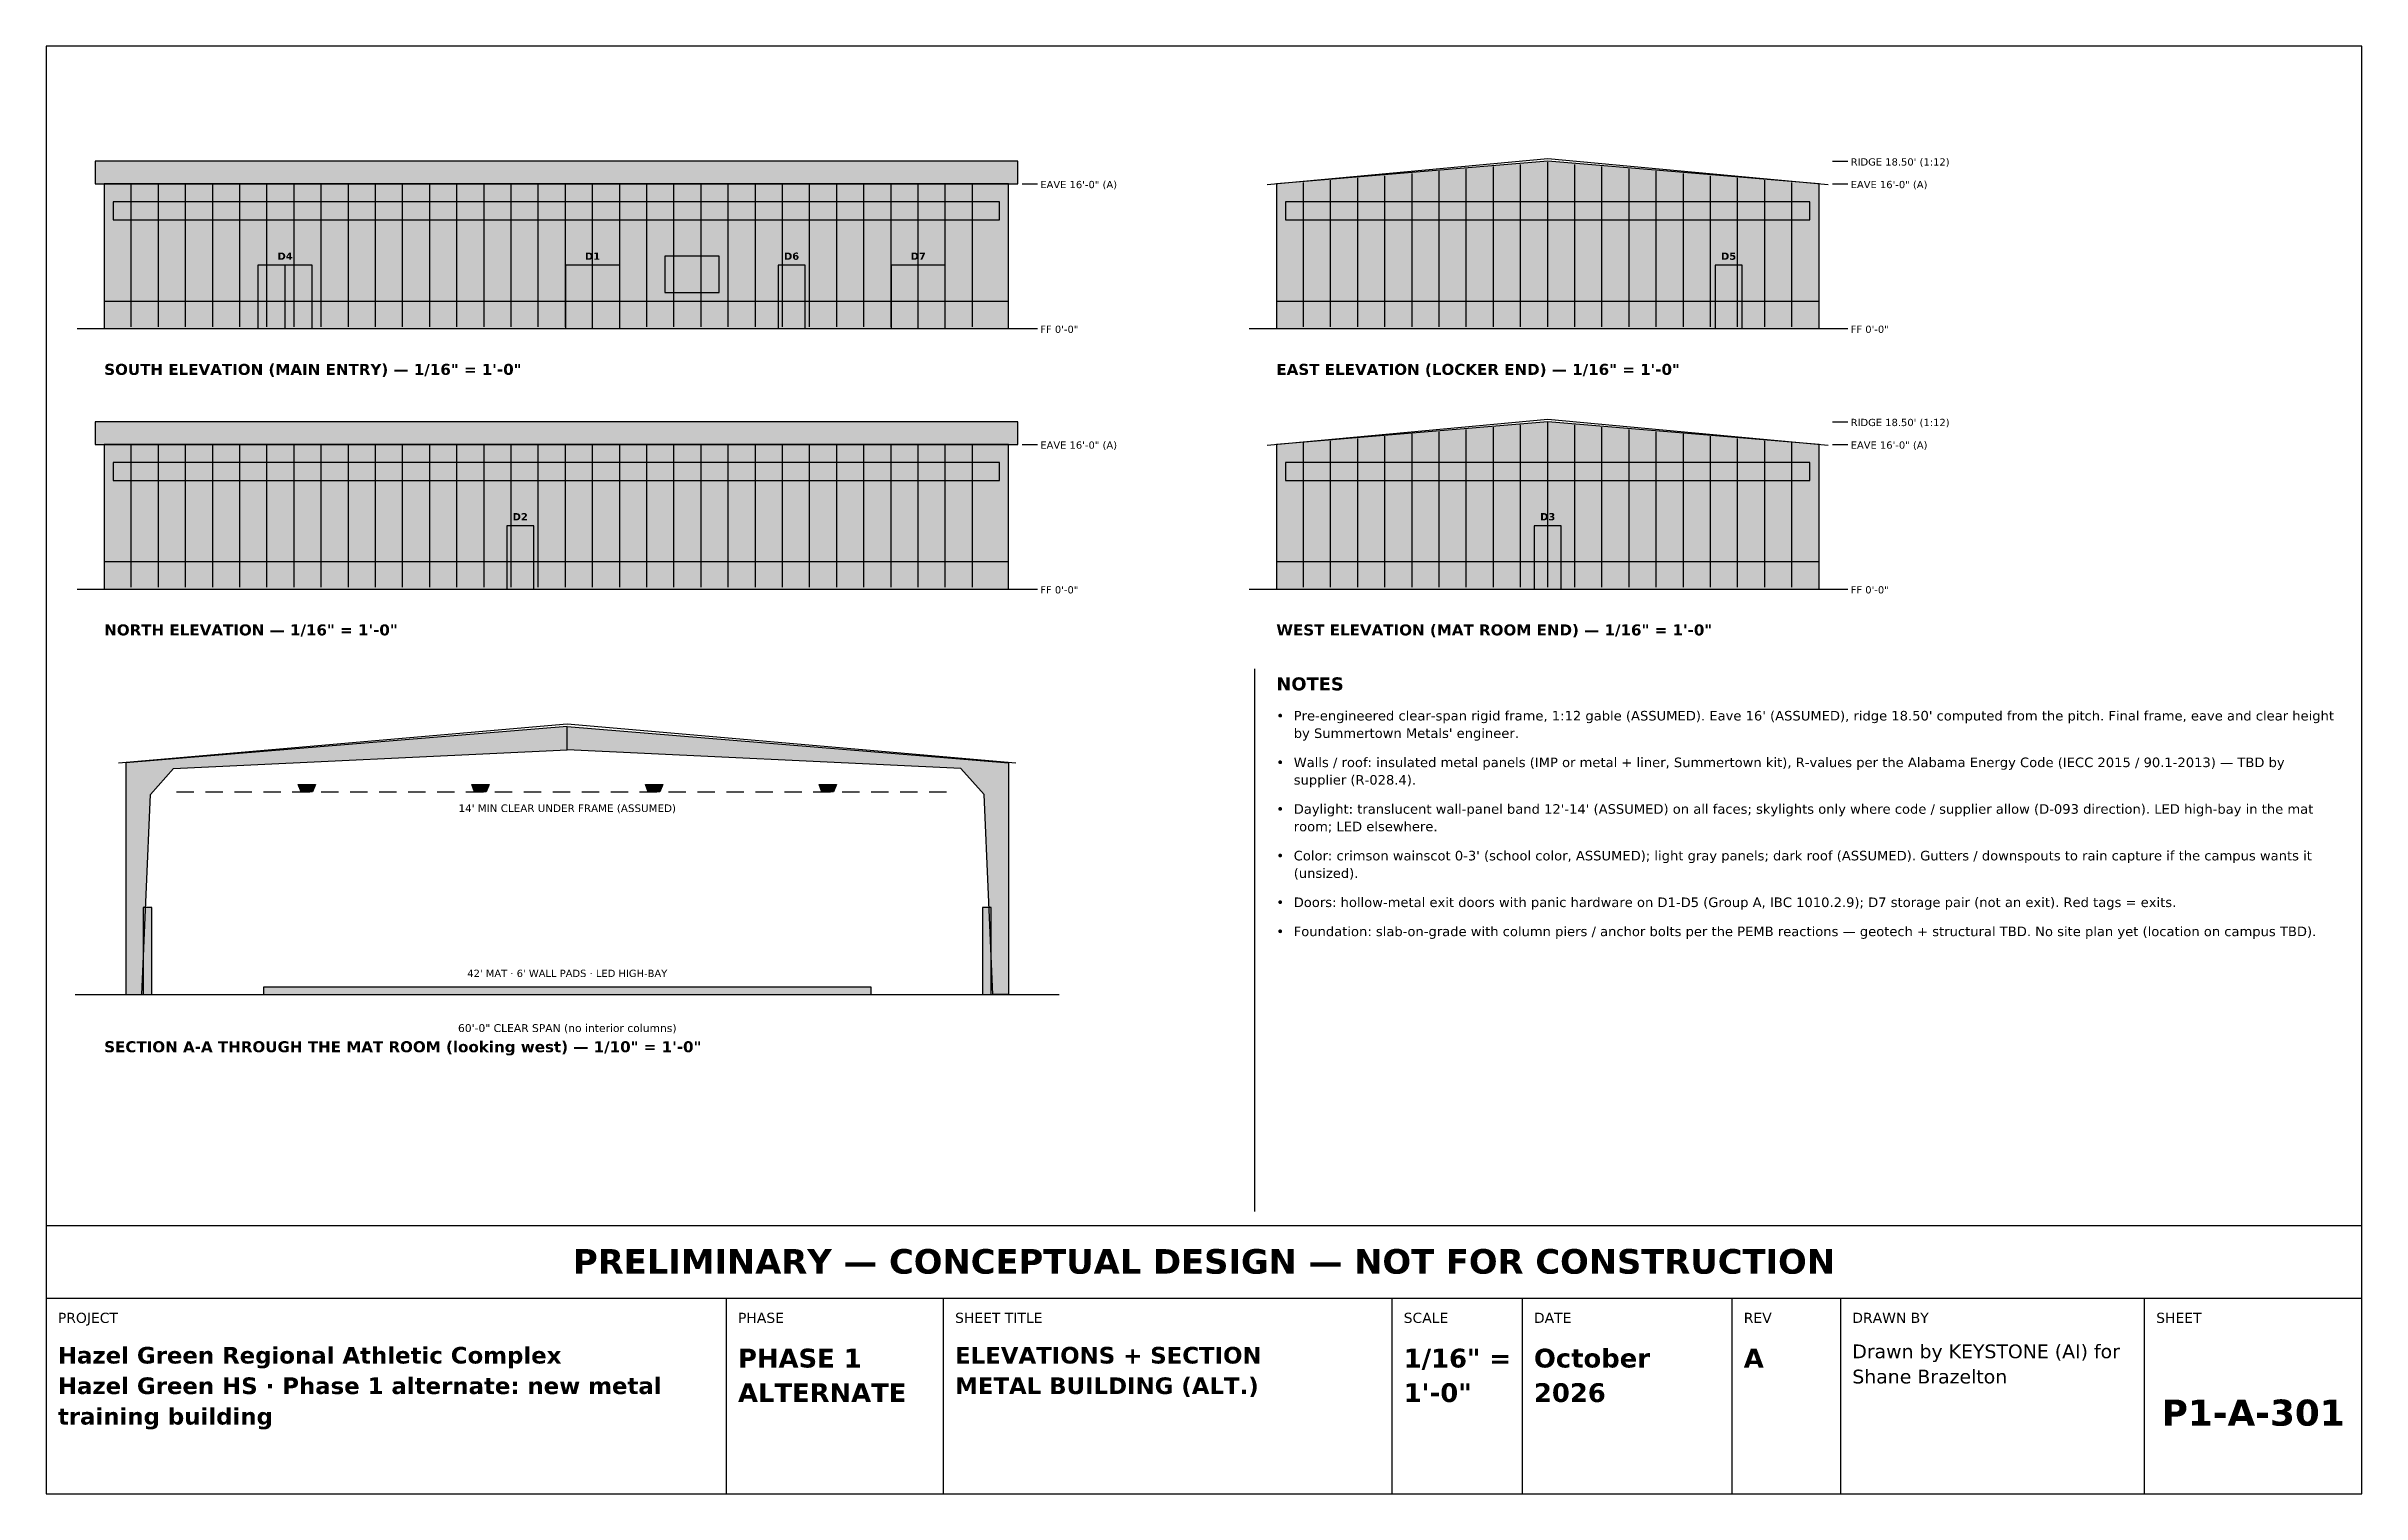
# Model space of a CAD drawing. Header units: inches. Extents: x 0.5 to 16.5, y 0.5 to 10.5.
import ezdxf
from ezdxf.enums import TextEntityAlignment as Align

# ---------------------------------------------------------------- set-up
doc = ezdxf.new("R2010")
doc.units = ezdxf.units.IN
doc.header["$MEASUREMENT"] = 0
for name, color, linetype in [('A-ANNO-DIMS', 7, 'Continuous'), ('A-ANNO-TEXT', 7, 'Continuous'), ('A-ELEV-DATM', 7, 'Continuous'), ('A-ELEV-DOOR', 7, 'Continuous'), ('A-ELEV-GLAZ', 7, 'Continuous'), ('A-ELEV-GRND', 7, 'Continuous'), ('A-ELEV-ROOF', 7, 'Continuous'), ('A-ELEV-SKIN', 7, 'Continuous'), ('A-SECT-DATM', 7, 'Continuous'), ('A-SECT-GRND', 7, 'Continuous'), ('A-SECT-MATS', 7, 'Continuous'), ('A-SECT-PADS', 7, 'Continuous'), ('A-SECT-ROOF', 7, 'Continuous'), ('E-LITE', 7, 'Continuous'), ('G-ANNO-TTLB', 7, 'Continuous'), ('S-FRAM', 7, 'Continuous')]:
    doc.layers.add(name, color=color, linetype=linetype)
doc.styles.add('KS-BOLD', font='DejaVuSans-Bold.ttf')
doc.styles.add('KS-REG', font='DejaVuSans.ttf')

msp = doc.modelspace()

# ---------------------------------------------------------------- hatches: boundary and pattern name
at = {"layer": 'A-ELEV-DOOR', "true_color": 0xffffff}
for points in [[(1.9625, 8.55), (2.3375, 8.55), (2.3375, 8.9875), (1.9625, 8.9875)], [(4.0875, 8.55), (4.4625, 8.55), (4.4625, 8.9875), (4.0875, 8.9875)], [(5.55625, 8.55), (5.74375, 8.55), (5.74375, 8.9875), (5.55625, 8.9875)], [(6.3375, 8.55), (6.7125, 8.55), (6.7125, 8.9875), (6.3375, 8.9875)], [(12.03125, 8.55), (12.21875, 8.55), (12.21875, 8.9875), (12.03125, 8.9875)], [(3.68125, 6.75), (3.86875, 6.75), (3.86875, 7.1875), (3.68125, 7.1875)], [(10.78125, 6.75), (10.96875, 6.75), (10.96875, 7.1875), (10.78125, 7.1875)]]:
    msp.add_hatch(color=7, dxfattribs=at).paths.add_polyline_path(points)
at = {"layer": 'A-ELEV-GLAZ', "true_color": 0xf3f0d8}
for points in [[(0.9625, 9.3), (7.0875, 9.3), (7.0875, 9.425), (0.9625, 9.425)], [(9.0625, 9.3), (12.6875, 9.3), (12.6875, 9.425), (9.0625, 9.425)], [(0.9625, 7.5), (7.0875, 7.5), (7.0875, 7.625), (0.9625, 7.625)], [(9.0625, 7.5), (12.6875, 7.5), (12.6875, 7.625), (9.0625, 7.625)]]:
    msp.add_hatch(color=7, dxfattribs=at).paths.add_polyline_path(points)
at = {"layer": 'A-ELEV-GLAZ', "true_color": 0xbfd7ea}
msp.add_hatch(color=7, dxfattribs=at).paths.add_polyline_path([(4.775, 8.8), (5.15, 8.8), (5.15, 9.05), (4.775, 9.05)])
at = {"layer": 'A-ELEV-ROOF', "true_color": 0x444444}
for points in [[(0.8375, 9.55), (7.2125, 9.55), (7.2125, 9.70625), (0.8375, 9.70625)], [(0.8375, 7.75), (7.2125, 7.75), (7.2125, 7.90625), (0.8375, 7.90625)]]:
    msp.add_hatch(color=7, dxfattribs=at).paths.add_polyline_path(points)
at = {"layer": 'A-ELEV-SKIN', "true_color": 0xd8dce0}
for points in [[(9, 8.55), (12.75, 8.55), (12.75, 9.55), (10.875, 9.70625), (9, 9.55)], [(0.9, 8.55), (7.15, 8.55), (7.15, 9.55), (0.9, 9.55)], [(9, 6.75), (12.75, 6.75), (12.75, 7.75), (10.875, 7.90625), (9, 7.75)], [(0.9, 6.75), (7.15, 6.75), (7.15, 7.75), (0.9, 7.75)]]:
    msp.add_hatch(color=7, dxfattribs=at).paths.add_polyline_path(points)
at = {"layer": 'A-ELEV-SKIN', "true_color": 0x9e1b1b}
for points in [[(0.9, 8.55), (7.15, 8.55), (7.15, 8.7375), (0.9, 8.7375)], [(9, 8.55), (12.75, 8.55), (12.75, 8.7375), (9, 8.7375)], [(0.9, 6.75), (7.15, 6.75), (7.15, 6.9375), (0.9, 6.9375)], [(9, 6.75), (12.75, 6.75), (12.75, 6.9375), (9, 6.9375)]]:
    msp.add_hatch(color=7, dxfattribs=at).paths.add_polyline_path(points)
at = {"layer": 'A-SECT-MATS', "true_color": 0xc9302c}
msp.add_hatch(color=7, dxfattribs=at).paths.add_polyline_path([(2, 3.95), (6.2, 3.95), (6.2, 4), (2, 4)])
at = {"layer": 'A-SECT-PADS', "true_color": 0x2b2b2b}
for points in [[(1.17, 3.95), (1.23, 3.95), (1.23, 4.55), (1.17, 4.55)], [(6.97, 3.95), (7.03, 3.95), (7.03, 4.55), (6.97, 4.55)]]:
    msp.add_hatch(color=7, dxfattribs=at).paths.add_polyline_path(points)
at = {"layer": 'E-LITE', "true_color": 0xf2c94c}
for points in [[(2.24, 5.4), (2.36, 5.4), (2.34, 5.35), (2.26, 5.35)], [(3.44, 5.4), (3.56, 5.4), (3.54, 5.35), (3.46, 5.35)], [(4.64, 5.4), (4.76, 5.4), (4.74, 5.35), (4.66, 5.35)], [(5.84, 5.4), (5.96, 5.4), (5.94, 5.35), (5.86, 5.35)]]:
    msp.add_hatch(color=7, dxfattribs=at).paths.add_polyline_path(points)
at = {"layer": 'S-FRAM', "true_color": 0x7f8c99}
for points in [[(1.05, 3.95), (1.16, 3.95), (1.22, 5.33), (1.38, 5.51), (4.1, 5.64), (4.1, 5.8), (1.05, 5.55)], [(7.15, 3.95), (7.04, 3.95), (6.98, 5.33), (6.82, 5.51), (4.1, 5.64), (4.1, 5.8), (7.15, 5.55)]]:
    msp.add_hatch(color=7, dxfattribs=at).paths.add_polyline_path(points)

# ---------------------------------------------------------------- linework, layer by layer
at = {"layer": 'A-ANNO-TEXT'}
msp.add_line((8.85, 6.2), (8.85, 2.45), dxfattribs=at)
at = {"layer": 'A-ELEV-DATM'}
for p, q in [((12.84375, 9.70625), (12.95, 9.70625)), ((7.24375, 9.55), (7.35, 9.55)), ((12.84375, 9.55), (12.95, 9.55)), ((7.24375, 8.55), (7.35, 8.55)), ((12.84375, 8.55), (12.95, 8.55)), ((12.84375, 7.90625), (12.95, 7.90625)), ((7.24375, 7.75), (7.35, 7.75)), ((12.84375, 7.75), (12.95, 7.75)), ((7.24375, 6.75), (7.35, 6.75)), ((12.84375, 6.75), (12.95, 6.75))]:
    msp.add_line(p, q, dxfattribs=at)
at = {"layer": 'A-ELEV-DOOR'}
for p, q in [((2.15, 8.55), (2.15, 8.9875)), ((4.275, 8.55), (4.275, 8.9875)), ((6.525, 8.55), (6.525, 8.9875))]:
    msp.add_line(p, q, dxfattribs=at)
for points in [[(1.9625, 8.55), (2.3375, 8.55), (2.3375, 8.9875), (1.9625, 8.9875)], [(4.0875, 8.55), (4.4625, 8.55), (4.4625, 8.9875), (4.0875, 8.9875)], [(5.55625, 8.55), (5.74375, 8.55), (5.74375, 8.9875), (5.55625, 8.9875)], [(6.3375, 8.55), (6.7125, 8.55), (6.7125, 8.9875), (6.3375, 8.9875)], [(12.03125, 8.55), (12.21875, 8.55), (12.21875, 8.9875), (12.03125, 8.9875)], [(3.68125, 6.75), (3.86875, 6.75), (3.86875, 7.1875), (3.68125, 7.1875)], [(10.78125, 6.75), (10.96875, 6.75), (10.96875, 7.1875), (10.78125, 7.1875)]]:
    msp.add_lwpolyline(points, close=True, dxfattribs=at)
at = {"layer": 'A-ELEV-GLAZ'}
for points in [[(0.9625, 9.3), (7.0875, 9.3), (7.0875, 9.425), (0.9625, 9.425)], [(9.0625, 9.3), (12.6875, 9.3), (12.6875, 9.425), (9.0625, 9.425)], [(4.775, 8.8), (5.15, 8.8), (5.15, 9.05), (4.775, 9.05)], [(0.9625, 7.5), (7.0875, 7.5), (7.0875, 7.625), (0.9625, 7.625)], [(9.0625, 7.5), (12.6875, 7.5), (12.6875, 7.625), (9.0625, 7.625)]]:
    msp.add_lwpolyline(points, close=True, dxfattribs=at)
at = {"layer": 'A-ELEV-GRND'}
for p, q in [((0.7125, 8.55), (7.3375, 8.55)), ((8.8125, 8.55), (12.9375, 8.55)), ((0.7125, 6.75), (7.3375, 6.75)), ((8.8125, 6.75), (12.9375, 6.75))]:
    msp.add_line(p, q, dxfattribs=at)
at = {"layer": 'A-ELEV-ROOF'}
for p, q in [((8.9375, 9.544792), (10.875, 9.725)), ((10.875, 9.725), (12.8125, 9.544792)), ((8.9375, 7.744792), (10.875, 7.925)), ((10.875, 7.925), (12.8125, 7.744792))]:
    msp.add_line(p, q, dxfattribs=at)
for points in [[(0.8375, 9.55), (7.2125, 9.55), (7.2125, 9.70625), (0.8375, 9.70625)], [(0.8375, 7.75), (7.2125, 7.75), (7.2125, 7.90625), (0.8375, 7.90625)]]:
    msp.add_lwpolyline(points, close=True, dxfattribs=at)
at = {"layer": 'A-ELEV-SKIN'}
for p, q in [((9.75, 8.5625), (9.75, 9.60625)), ((9.9375, 8.5625), (9.9375, 9.621875)), ((10.125, 8.5625), (10.125, 9.6375)), ((10.3125, 8.5625), (10.3125, 9.653125)), ((10.5, 8.5625), (10.5, 9.66875)), ((10.6875, 8.5625), (10.6875, 9.684375)), ((10.875, 8.5625), (10.875, 9.7)), ((11.0625, 8.5625), (11.0625, 9.684375)), ((11.25, 8.5625), (11.25, 9.66875)), ((11.4375, 8.5625), (11.4375, 9.653125)), ((11.625, 8.5625), (11.625, 9.6375)), ((11.8125, 8.5625), (11.8125, 9.621875)), ((12, 8.5625), (12, 9.60625)), ((1.0875, 8.5625), (1.0875, 9.54375)), ((1.275, 8.5625), (1.275, 9.54375)), ((1.4625, 8.5625), (1.4625, 9.54375)), ((1.65, 8.5625), (1.65, 9.54375)), ((1.8375, 8.5625), (1.8375, 9.54375)), ((2.025, 8.5625), (2.025, 9.54375)), ((2.2125, 8.5625), (2.2125, 9.54375)), ((2.4, 8.5625), (2.4, 9.54375)), ((2.5875, 8.5625), (2.5875, 9.54375)), ((2.775, 8.5625), (2.775, 9.54375)), ((2.9625, 8.5625), (2.9625, 9.54375)), ((3.15, 8.5625), (3.15, 9.54375)), ((3.3375, 8.5625), (3.3375, 9.54375)), ((3.525, 8.5625), (3.525, 9.54375)), ((3.7125, 8.5625), (3.7125, 9.54375)), ((3.9, 8.5625), (3.9, 9.54375)), ((4.0875, 8.5625), (4.0875, 9.54375)), ((4.275, 8.5625), (4.275, 9.54375)), ((4.4625, 8.5625), (4.4625, 9.54375)), ((4.65, 8.5625), (4.65, 9.54375)), ((4.8375, 8.5625), (4.8375, 9.54375)), ((5.025, 8.5625), (5.025, 9.54375)), ((5.2125, 8.5625), (5.2125, 9.54375)), ((5.4, 8.5625), (5.4, 9.54375)), ((5.5875, 8.5625), (5.5875, 9.54375)), ((5.775, 8.5625), (5.775, 9.54375)), ((5.9625, 8.5625), (5.9625, 9.54375)), ((6.15, 8.5625), (6.15, 9.54375)), ((6.3375, 8.5625), (6.3375, 9.54375)), ((6.525, 8.5625), (6.525, 9.54375)), ((6.7125, 8.5625), (6.7125, 9.54375)), ((6.9, 8.5625), (6.9, 9.54375)), ((9.1875, 8.5625), (9.1875, 9.559375)), ((9.375, 8.5625), (9.375, 9.575)), ((9.5625, 8.5625), (9.5625, 9.590625)), ((12.1875, 8.5625), (12.1875, 9.590625)), ((12.375, 8.5625), (12.375, 9.575)), ((12.5625, 8.5625), (12.5625, 9.559375)), ((10.3125, 6.7625), (10.3125, 7.853125)), ((10.5, 6.7625), (10.5, 7.86875)), ((10.6875, 6.7625), (10.6875, 7.884375)), ((10.875, 6.7625), (10.875, 7.9)), ((11.0625, 6.7625), (11.0625, 7.884375)), ((11.25, 6.7625), (11.25, 7.86875)), ((11.4375, 6.7625), (11.4375, 7.853125)), ((1.0875, 6.7625), (1.0875, 7.74375)), ((1.275, 6.7625), (1.275, 7.74375)), ((1.4625, 6.7625), (1.4625, 7.74375)), ((1.65, 6.7625), (1.65, 7.74375)), ((1.8375, 6.7625), (1.8375, 7.74375)), ((2.025, 6.7625), (2.025, 7.74375)), ((2.2125, 6.7625), (2.2125, 7.74375)), ((2.4, 6.7625), (2.4, 7.74375)), ((2.5875, 6.7625), (2.5875, 7.74375)), ((2.775, 6.7625), (2.775, 7.74375)), ((2.9625, 6.7625), (2.9625, 7.74375)), ((3.15, 6.7625), (3.15, 7.74375)), ((3.3375, 6.7625), (3.3375, 7.74375)), ((3.525, 6.7625), (3.525, 7.74375)), ((3.7125, 6.7625), (3.7125, 7.74375)), ((3.9, 6.7625), (3.9, 7.74375)), ((4.0875, 6.7625), (4.0875, 7.74375)), ((4.275, 6.7625), (4.275, 7.74375)), ((4.4625, 6.7625), (4.4625, 7.74375)), ((4.65, 6.7625), (4.65, 7.74375)), ((4.8375, 6.7625), (4.8375, 7.74375)), ((5.025, 6.7625), (5.025, 7.74375)), ((5.2125, 6.7625), (5.2125, 7.74375)), ((5.4, 6.7625), (5.4, 7.74375)), ((5.5875, 6.7625), (5.5875, 7.74375)), ((5.775, 6.7625), (5.775, 7.74375)), ((5.9625, 6.7625), (5.9625, 7.74375)), ((6.15, 6.7625), (6.15, 7.74375)), ((6.3375, 6.7625), (6.3375, 7.74375)), ((6.525, 6.7625), (6.525, 7.74375)), ((6.7125, 6.7625), (6.7125, 7.74375)), ((6.9, 6.7625), (6.9, 7.74375)), ((9.1875, 6.7625), (9.1875, 7.759375)), ((9.375, 6.7625), (9.375, 7.775)), ((9.5625, 6.7625), (9.5625, 7.790625)), ((9.75, 6.7625), (9.75, 7.80625)), ((9.9375, 6.7625), (9.9375, 7.821875)), ((10.125, 6.7625), (10.125, 7.8375)), ((11.625, 6.7625), (11.625, 7.8375)), ((11.8125, 6.7625), (11.8125, 7.821875)), ((12, 6.7625), (12, 7.80625)), ((12.1875, 6.7625), (12.1875, 7.790625)), ((12.375, 6.7625), (12.375, 7.775)), ((12.5625, 6.7625), (12.5625, 7.759375))]:
    msp.add_line(p, q, dxfattribs=at)
for points in [[(9, 8.55), (12.75, 8.55), (12.75, 9.55), (10.875, 9.70625), (9, 9.55)], [(0.9, 8.55), (7.15, 8.55), (7.15, 9.55), (0.9, 9.55)], [(0.9, 8.55), (7.15, 8.55), (7.15, 8.7375), (0.9, 8.7375)], [(9, 8.55), (12.75, 8.55), (12.75, 8.7375), (9, 8.7375)], [(9, 6.75), (12.75, 6.75), (12.75, 7.75), (10.875, 7.90625), (9, 7.75)], [(0.9, 6.75), (7.15, 6.75), (7.15, 7.75), (0.9, 7.75)], [(0.9, 6.75), (7.15, 6.75), (7.15, 6.9375), (0.9, 6.9375)], [(9, 6.75), (12.75, 6.75), (12.75, 6.9375), (9, 6.9375)]]:
    msp.add_lwpolyline(points, close=True, dxfattribs=at)
at = {"layer": 'A-SECT-DATM'}
for p, q in [((1.4, 5.35), (1.52, 5.35)), ((1.6, 5.35), (1.72, 5.35)), ((1.8, 5.35), (1.92, 5.35)), ((2, 5.35), (2.12, 5.35)), ((2.2, 5.35), (2.32, 5.35)), ((2.4, 5.35), (2.52, 5.35)), ((2.6, 5.35), (2.72, 5.35)), ((2.8, 5.35), (2.92, 5.35)), ((3, 5.35), (3.12, 5.35)), ((3.2, 5.35), (3.32, 5.35)), ((3.4, 5.35), (3.52, 5.35)), ((3.6, 5.35), (3.72, 5.35)), ((3.8, 5.35), (3.92, 5.35)), ((4, 5.35), (4.12, 5.35)), ((4.2, 5.35), (4.32, 5.35)), ((4.4, 5.35), (4.52, 5.35)), ((4.6, 5.35), (4.72, 5.35)), ((4.8, 5.35), (4.92, 5.35)), ((5, 5.35), (5.12, 5.35)), ((5.2, 5.35), (5.32, 5.35)), ((5.4, 5.35), (5.52, 5.35)), ((5.6, 5.35), (5.72, 5.35)), ((5.8, 5.35), (5.92, 5.35)), ((6, 5.35), (6.12, 5.35)), ((6.2, 5.35), (6.32, 5.35)), ((6.4, 5.35), (6.52, 5.35)), ((6.6, 5.35), (6.72, 5.35))]:
    msp.add_line(p, q, dxfattribs=at)
at = {"layer": 'A-SECT-GRND'}
msp.add_line((0.7, 3.95), (7.5, 3.95), dxfattribs=at)
at = {"layer": 'A-SECT-MATS'}
msp.add_lwpolyline([(2, 3.95), (6.2, 3.95), (6.2, 4), (2, 4)], close=True, dxfattribs=at)
at = {"layer": 'A-SECT-PADS'}
for points in [[(1.17, 3.95), (1.23, 3.95), (1.23, 4.55), (1.17, 4.55)], [(6.97, 3.95), (7.03, 3.95), (7.03, 4.55), (6.97, 4.55)]]:
    msp.add_lwpolyline(points, close=True, dxfattribs=at)
at = {"layer": 'A-SECT-ROOF'}
for p, q in [((1, 5.55), (4.1, 5.82)), ((4.1, 5.82), (7.2, 5.55))]:
    msp.add_line(p, q, dxfattribs=at)
at = {"layer": 'E-LITE'}
for points in [[(2.24, 5.4), (2.36, 5.4), (2.34, 5.35), (2.26, 5.35)], [(3.44, 5.4), (3.56, 5.4), (3.54, 5.35), (3.46, 5.35)], [(4.64, 5.4), (4.76, 5.4), (4.74, 5.35), (4.66, 5.35)], [(5.84, 5.4), (5.96, 5.4), (5.94, 5.35), (5.86, 5.35)]]:
    msp.add_lwpolyline(points, close=True, dxfattribs=at)
at = {"layer": 'G-ANNO-TTLB'}
for p, q in [((0.5, 1.85), (16.5, 1.85)), ((5.2, 0.5), (5.2, 1.85)), ((6.7, 0.5), (6.7, 1.85)), ((9.8, 0.5), (9.8, 1.85)), ((10.7, 0.5), (10.7, 1.85)), ((12.15, 0.5), (12.15, 1.85)), ((12.9, 0.5), (12.9, 1.85)), ((15, 0.5), (15, 1.85))]:
    msp.add_line(p, q, dxfattribs=at)
for points in [[(0.5, 0.5), (16.5, 0.5), (16.5, 10.5), (0.5, 10.5)], [(0.5, 1.85), (16.5, 1.85), (16.5, 2.35), (0.5, 2.35)]]:
    msp.add_lwpolyline(points, close=True, dxfattribs=at)
at = {"layer": 'S-FRAM'}
for points in [[(1.05, 3.95), (1.16, 3.95), (1.22, 5.33), (1.38, 5.51), (4.1, 5.64), (4.1, 5.8), (1.05, 5.55)], [(7.15, 3.95), (7.04, 3.95), (6.98, 5.33), (6.82, 5.51), (4.1, 5.64), (4.1, 5.8), (7.15, 5.55)]]:
    msp.add_lwpolyline(points, close=True, dxfattribs=at)

# ---------------------------------------------------------------- texts
at = {"layer": 'A-ANNO-DIMS', "style": 'KS-REG'}
msp.add_text('60\'-0" CLEAR SPAN (no interior columns)', height=0.054, dxfattribs=at).set_placement((4.1, 3.69), align=Align.CENTER)
at = {"layer": 'A-ANNO-TEXT'}
for s, height, style, p in [('SOUTH ELEVATION (MAIN ENTRY) — 1/16" = 1\'-0"', 0.076, 'KS-BOLD', (0.9, 8.23)), ('EAST ELEVATION (LOCKER END) — 1/16" = 1\'-0"', 0.076, 'KS-BOLD', (9, 8.23)), ('NORTH ELEVATION — 1/16" = 1\'-0"', 0.076, 'KS-BOLD', (0.9, 6.43)), ('WEST ELEVATION (MAT ROOM END) — 1/16" = 1\'-0"', 0.076, 'KS-BOLD', (9, 6.43)), ('NOTES', 0.09, 'KS-BOLD', (9, 6.05)), ('•', 0.066, 'KS-REG', (9, 5.8422)), ("by Summertown Metals' engineer.", 0.066, 'KS-REG', (9.12, 5.7212)), ("Pre-engineered clear-span rigid frame, 1:12 gable (ASSUMED). Eave 16' (ASSUMED), ridge 18.50' computed from the pitch. Final frame, eave and clear height", 0.066, 'KS-REG', (9.12, 5.8422)), ('•', 0.066, 'KS-REG', (9, 5.51995)), ('Walls / roof: insulated metal panels (IMP or metal + liner, Summertown kit), R-values per the Alabama Energy Code (IECC 2015 / 90.1-2013) — TBD by', 0.066, 'KS-REG', (9.12, 5.51995)), ('supplier (R-028.4).', 0.066, 'KS-REG', (9.12, 5.39895)), ('•', 0.066, 'KS-REG', (9, 5.1977)), ('room; LED elsewhere.', 0.066, 'KS-REG', (9.12, 5.0767)), ("Daylight: translucent wall-panel band 12'-14' (ASSUMED) on all faces; skylights only where code / supplier allow (D-093 direction). LED high-bay in the mat", 0.066, 'KS-REG', (9.12, 5.1977)), ('•', 0.066, 'KS-REG', (9, 4.87545)), ("Color: crimson wainscot 0-3' (school color, ASSUMED); light gray panels; dark roof (ASSUMED). Gutters / downspouts to rain capture if the campus wants it", 0.066, 'KS-REG', (9.12, 4.87545)), ('(unsized).', 0.066, 'KS-REG', (9.12, 4.75445)), ('•', 0.066, 'KS-REG', (9, 4.5532)), ('Doors: hollow-metal exit doors with panic hardware on D1-D5 (Group A, IBC 1010.2.9); D7 storage pair (not an exit). Red tags = exits.', 0.066, 'KS-REG', (9.12, 4.5532)), ('•', 0.066, 'KS-REG', (9, 4.35195)), ('Foundation: slab-on-grade with column piers / anchor bolts per the PEMB reactions — geotech + structural TBD. No site plan yet (location on campus TBD).', 0.066, 'KS-REG', (9.12, 4.35195)), ('SECTION A-A THROUGH THE MAT ROOM (looking west) — 1/10" = 1\'-0"', 0.076, 'KS-BOLD', (0.9, 3.55))]:
    msp.add_text(s, height=height, dxfattribs=dict(at, style=style)).set_placement(p)
at = {"layer": 'A-ELEV-DATM', "style": 'KS-REG'}
for s, p in [("RIDGE 18.50' (1:12)", (12.96875, 9.67625)), ('EAVE 16\'-0" (A)', (7.36875, 9.52)), ('EAVE 16\'-0" (A)', (12.96875, 9.52)), ('FF 0\'-0"', (7.36875, 8.52)), ('FF 0\'-0"', (12.96875, 8.52)), ("RIDGE 18.50' (1:12)", (12.96875, 7.87625)), ('EAVE 16\'-0" (A)', (7.36875, 7.72)), ('EAVE 16\'-0" (A)', (12.96875, 7.72)), ('FF 0\'-0"', (7.36875, 6.72)), ('FF 0\'-0"', (12.96875, 6.72))]:
    msp.add_text(s, height=0.05, dxfattribs=at).set_placement(p)
at = {"layer": 'A-ELEV-DOOR', "style": 'KS-BOLD'}
for s, p in [('D4', (2.15, 9.025)), ('D1', (4.275, 9.025)), ('D6', (5.65, 9.025)), ('D7', (6.525, 9.025)), ('D5', (12.125, 9.025)), ('D2', (3.775, 7.225)), ('D3', (10.875, 7.225))]:
    msp.add_text(s, height=0.05, dxfattribs=at).set_placement(p, align=Align.CENTER)
at = {"layer": 'A-SECT-DATM', "style": 'KS-REG'}
msp.add_text("14' MIN CLEAR UNDER FRAME (ASSUMED)", height=0.052, dxfattribs=at).set_placement((4.1, 5.21), align=Align.CENTER)
at = {"layer": 'A-SECT-MATS', "style": 'KS-REG'}
msp.add_text("42' MAT · 6' WALL PADS · LED HIGH-BAY", height=0.05, dxfattribs=at).set_placement((4.1, 4.07), align=Align.CENTER)
at = {"layer": 'G-ANNO-TTLB', "style": 'KS-BOLD'}
for s, height, p in [('PRELIMINARY — CONCEPTUAL DESIGN — NOT FOR CONSTRUCTION', 0.17, (8.5, 2.02)), ('P1-A-301', 0.18, (15.75, 0.97))]:
    msp.add_text(s, height=height, dxfattribs=at).set_placement(p, align=Align.CENTER)
at = {"layer": 'G-ANNO-TTLB'}
for s, height, style, p in [('PROJECT', 0.07, 'KS-REG', (0.58, 1.68)), ('PHASE', 0.07, 'KS-REG', (5.28, 1.68)), ('SHEET TITLE', 0.07, 'KS-REG', (6.78, 1.68)), ('SCALE', 0.07, 'KS-REG', (9.88, 1.68)), ('DATE', 0.07, 'KS-REG', (10.78, 1.68)), ('REV', 0.07, 'KS-REG', (12.23, 1.68)), ('DRAWN BY', 0.07, 'KS-REG', (12.98, 1.68)), ('SHEET', 0.07, 'KS-REG', (15.08, 1.68)), ('Hazel Green Regional Athletic Complex', 0.115, 'KS-BOLD', (0.58, 1.399167)), ('PHASE 1', 0.13, 'KS-BOLD', (5.28, 1.371667)), ('ELEVATIONS + SECTION', 0.115, 'KS-BOLD', (6.78, 1.399167)), ('1/16" =', 0.13, 'KS-BOLD', (9.88, 1.371667)), ('October', 0.13, 'KS-BOLD', (10.78, 1.371667)), ('A', 0.13, 'KS-BOLD', (12.23, 1.371667)), ('Drawn by KEYSTONE (AI) for', 0.095, 'KS-REG', (12.98, 1.435833)), ('Hazel Green HS · Phase 1 alternate: new metal', 0.115, 'KS-BOLD', (0.58, 1.188333)), ('METAL BUILDING (ALT.)', 0.115, 'KS-BOLD', (6.78, 1.188333)), ('Shane Brazelton', 0.095, 'KS-REG', (12.98, 1.261667)), ('ALTERNATE', 0.13, 'KS-BOLD', (5.28, 1.133333)), ('1\'-0"', 0.13, 'KS-BOLD', (9.88, 1.133333)), ('2026', 0.13, 'KS-BOLD', (10.78, 1.133333)), ('training building', 0.115, 'KS-BOLD', (0.58, 0.9775))]:
    msp.add_text(s, height=height, dxfattribs=dict(at, style=style)).set_placement(p)

doc.saveas('drawing.dxf')
